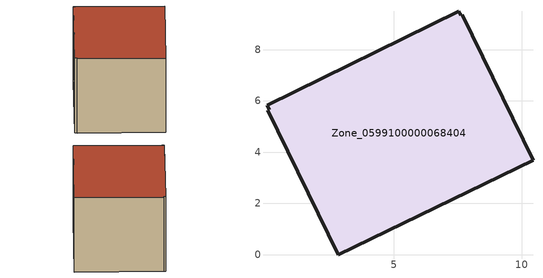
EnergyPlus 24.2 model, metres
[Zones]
Zone_0599100000068404
 floor ground (C_G): 7.54,9.49 7.61,9.34 7.66,9.36 10.43,3.68 2.83,0 0.08,5.63 0.13,5.66 0.05,5.82 z0
 wall outside (C_F): 2.83,0 10.43,3.68 7.66,9.36 7.61,9.34 7.54,9.49 0.05,5.82 0.13,5.66 0.08,5.63 2.83,0 z0:5.84
 roof outside (C_R): 7.66,9.36 7.61,9.34 7.54,9.49 0.05,5.82 0.13,5.66 0.08,5.63 2.83,0 10.43,3.68 z5.84
[BUILDING]
Pand.0599100000068404: North Axis=0; Terrain=City; Loads Convergence Tolerance Value=0.04; Temperature Convergence Tolerance Value=0.4; Solar Distribution=FullExterior; Maximum Number of Warmup Days=25; Minimum Number of Warmup Days=1
[Site:Location]
Rotterdam.The.Hague.AP_ZH_NLD Design_Conditions: Latitude=51.96; Longitude=4.45; Time Zone=1; Elevation=-4.5
[SITE:GROUNDTEMPERATURE:BUILDINGSURFACE]
18, 18, 18, 18, 18, 18, 18, 18, 18, 18, 18, 18
[MATERIAL] Thermal Absorptance=0.9; Solar Absorptance=0.7; Visible Absorptance=0.7
Name | Roughness | Thickness | Conductivity | Density | Specific Heat
G.TC.1946-1964 | MediumSmooth | 0.15 | 1 | 540 | 1210
F.TC.1946-1964 | Rough | 0.3 | 0.857143 | 1920 | 840
R.TC.1946-1964 | MediumRough | 0.2 | 0.235294 | 1500 | 1000
[CONSTRUCTION]
C_G: G.TC.1946-1964
C_F: F.TC.1946-1964
C_R: R.TC.1946-1964
[ZONE]
Zone_0599100000068404: Type=1; Multiplier=1; Ceiling Height=Autocalculate; Volume=Autocalculate; Floor Area=autocalculate; Part of Total Floor Area=Yes
[ZONEINFILTRATION:DESIGNFLOWRATE]
Infil_Zone_0599100000068404: Zone or ZoneList or Space or SpaceList=Zone_0599100000068404; Schedule=AlwaysOn; Design Flow Rate Calculation Method=Flow/Area; Flow Rate per Floor Area=0.003; Constant Term Coefficient=1; Temperature Term Coefficient=0; Velocity Term Coefficient=0; Velocity Squared Term Coefficient=0
[HVACTEMPLATE:ZONE:IDEALLOADSAIRSYSTEM]
Zone_0599100000068404: Maximum Heating Supply Air Temperature=50; Minimum Cooling Supply Air Temperature=13; Maximum Heating Supply Air Humidity Ratio=0.0156; Minimum Cooling Supply Air Humidity Ratio=0.0077; Heating Limit=NoLimit; Cooling Limit=NoLimit; Dehumidification Control Type=ConstantSensibleHeatRatio; Cooling Sensible Heat Ratio=0.7; Dehumidification Setpoint=60; Humidification Control Type=None; Humidification Setpoint=30; Outdoor Air Method=None; Outdoor Air Flow Rate per Person=0.00944; Outdoor Air Flow Rate per Zone Floor Area=0; Outdoor Air Flow Rate per Zone=0; Demand Controlled Ventilation Type=None; Outdoor Air Economizer Type=NoEconomizer; Heat Recovery Type=None; Sensible Heat Recovery Effectiveness=0.7; Latent Heat Recovery Effectiveness=0.65
[ZONECONTROL:THERMOSTAT]
ThermostatControl_Zone_0599100000068404: Zone or ZoneList=Zone_0599100000068404; Control Type Schedule=DualSetpointControlType; Control 1=Thermostat_Zone_0599100000068404; Temperature Difference Between Cutout And Setpoint=0
[THERMOSTATSETPOINT:DUALSETPOINT]
Thermostat_Zone_0599100000068404: Heating Setpoint Temperature Schedule=HeatingSetpoint_Zone_0599100000068404; Cooling Setpoint Temperature Schedule=CoolingSetpoint_Zone_0599100000068404
[SCHEDULE:COMPACT]
HeatingSetpoint_Zone_0599100000068404: Through: 12/31, For: AllDays, Until: 24:00, 21
CoolingSetpoint_Zone_0599100000068404: Through: 12/31, For: AllDays, Until: 24:00, 24
DualSetpointControlType: Through: 12/31, For: AllDays, Until: 24:00, 4
AlwaysOn: Through: 12/31, For: AllDays, Until: 24:00, 1
